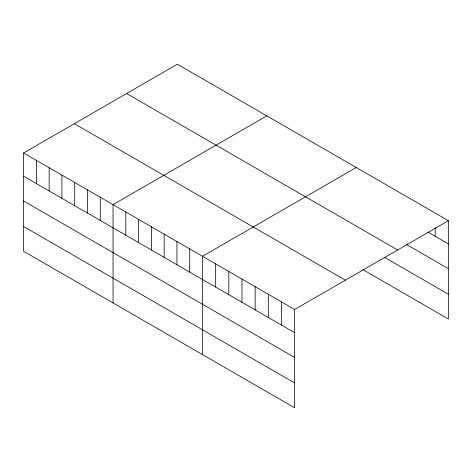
<?xml version="1.0" encoding="UTF-8"?>
<svg xmlns="http://www.w3.org/2000/svg" width="472" height="472" viewBox="0 0 472 472"><rect width="100%" height="100%" fill="white"/><g stroke="black" fill="none" stroke-linecap="round" stroke-linejoin="round"><path stroke-width="0.71" d="M23.6 152.987L294.652 309.479L294.652 407.778L23.6 251.287L23.6 152.987L177.348 64.221L448.4 220.713L448.4 319.013L363.139 269.789M266.792 115.864L113.05 204.63L113.05 302.93M356.242 167.507L202.494 256.272L202.494 354.572M294.652 309.479L448.4 220.713M427.709 231.982L448.4 243.924M406.398 244.455L448.4 268.704M126.608 93.515L397.666 250.007M384.456 257.317L448.4 294.233M74.334 123.694L345.392 280.185M23.6 176.198L294.652 332.689M23.6 200.978L294.652 357.469M23.6 226.507L294.652 382.998M435.237 227.622L435.237 236.325M281.489 301.873L281.489 325.09M268.32 294.274L268.32 317.491M255.157 286.675L255.157 309.886M241.988 279.076L241.988 302.286M228.826 271.471L228.826 294.687M215.663 263.872L215.663 287.082M189.714 248.892L189.714 272.108M176.941 241.517L176.941 264.727M164.162 234.136L164.162 257.352M151.382 226.761L151.382 249.977M138.603 219.386L138.603 242.596M125.823 212.005L125.823 235.221M100.27 197.249L100.27 220.465M87.491 189.874L87.491 213.084M74.712 182.499L74.712 205.709M61.932 175.118L61.932 198.334M49.159 167.743L49.159 190.953M36.379 160.362L36.379 183.578"/></g></svg>
